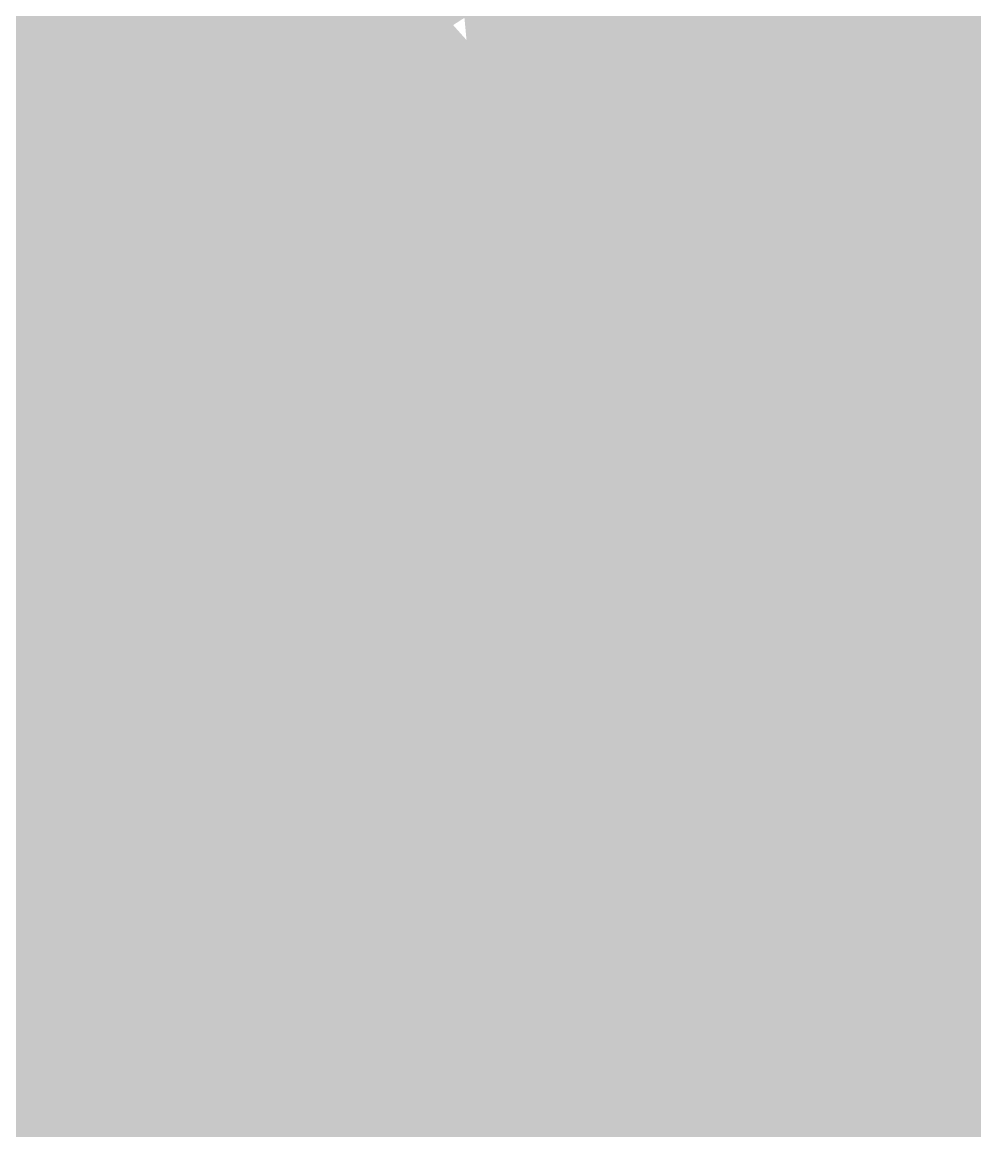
# Model space of a CAD drawing. Header units: millimetres. Extents: x -0.5 to 77.7, y -66.2 to -6.
# Drawn here: x 50.2689 to 50.4779, y -21.0371 to -20.7939 of the extents above; entities that cross this region are included whole.
import ezdxf

# ---------------------------------------------------------------- set-up
doc = ezdxf.new("R2010")
doc.units = ezdxf.units.MM
doc.header["$MEASUREMENT"] = 0
doc.layers.add('Inner1', color=7, linetype='Continuous', true_color=0x999966)
doc.layers.add('Top-Silkscreen-Layer', color=7, linetype='Continuous', true_color=0xffcc00)

msp = doc.modelspace()

# ---------------------------------------------------------------- hatches: boundary and pattern name
at = {"layer": 'Inner1'}
msp.add_hatch(color=256, dxfattribs=at).paths.add_polyline_path([(77.23901, -6.45415), (77.23901, -65.68199), (-0.02286, -65.68199), (-0.02286, -6.45415)])
at = {"layer": 'Top-Silkscreen-Layer'}
for points in [[(50.30185, -20.83364), (50.2881, -20.84219), (50.2881, -20.8608), (50.29589, -20.89216), (50.30367, -20.9049), (50.32325, -20.9049), (50.34284, -20.9049), (50.35058, -20.88775)], [(50.40908, -20.83939), (50.40525, -20.88491), (50.41616, -20.90061), (50.43242, -20.89097), (50.44867, -20.88133), (50.44714, -20.86052), (50.4456, -20.83972), (50.43221, -20.83564)], [(50.29898, -20.94411), (50.33406, -21.02221), (50.32772, -20.93057), (50.31485, -20.9271)], [(50.40183, -20.95221), (50.39049, -20.97444), (50.38733, -20.9895), (50.40295, -21.00226), (50.41857, -21.01502), (50.43317, -21.00808), (50.45027, -20.96654)]]:
    msp.add_hatch(color=256, dxfattribs=at).paths.add_polyline_path(points)

# ---------------------------------------------------------------- linework, layer by layer
at = {"layer": 'Top-Silkscreen-Layer', "const_width": 0.254}
for points in [[(50.20785, -20.50403), (50.23359, -20.54157), (50.23841, -20.50385)], [(50.29898, -20.94411), (50.33406, -21.02221), (50.32772, -20.93057), (50.31485, -20.9271)], [(50.20932, -20.61388), (50.207, -20.65432), (50.21604, -20.6637), (50.23082, -20.6592), (50.2456, -20.6547), (50.24712, -20.64003)], [(50.31424, -20.60528), (50.30003, -20.6252), (50.29216, -20.64264), (50.30522, -20.65762), (50.31828, -20.6726), (50.33194, -20.66381), (50.3456, -20.65501), (50.3456, -20.63271), (50.3456, -20.61041), (50.3331, -20.60661)], [(50.50905, -20.72472), (50.50574, -20.76742), (50.51726, -20.77983), (50.53143, -20.77207), (50.52826, -20.71979)], [(50.40853, -20.72941), (50.40399, -20.75403), (50.4056, -20.77015), (50.4181, -20.77182), (50.44061, -20.7651), (50.4506, -20.7567), (50.44007, -20.74048)], [(50.20485, -20.73147), (50.20582, -20.77452), (50.21854, -20.79025), (50.23296, -20.7817), (50.23023, -20.71992), (50.21661, -20.71693)], [(50.29846, -20.73078), (50.30264, -20.77537), (50.31718, -20.79135), (50.33127, -20.7836), (50.34911, -20.73024), (50.34331, -20.71566), (50.32607, -20.71566), (50.30883, -20.71566)], [(50.30185, -20.83364), (50.2881, -20.84219), (50.2881, -20.8608), (50.29589, -20.89216), (50.30367, -20.9049), (50.32325, -20.9049), (50.34284, -20.9049), (50.35058, -20.88775)], [(50.4981, -20.84182), (50.50268, -20.8901), (50.51726, -20.90612), (50.53268, -20.89567), (50.5485, -20.85336)], [(50.19846, -20.84546), (50.20154, -20.88882), (50.2531, -20.86176), (50.22496, -20.83035), (50.20883, -20.83035)], [(50.40908, -20.83939), (50.40525, -20.88491), (50.41616, -20.90061), (50.43242, -20.89097), (50.44867, -20.88133), (50.44714, -20.86052), (50.4456, -20.83972), (50.43221, -20.83564)], [(50.18515, -21.23462), (50.19195, -21.24905), (50.2022, -21.25394), (50.20881, -21.25874), (50.19272, -21.27719), (50.17663, -21.29565), (50.17244, -21.28807), (50.17814, -21.22029)], [(50.49935, -20.94794), (50.4881, -20.95716), (50.4881, -20.97945), (50.4881, -21.00173), (50.49921, -21.01066), (50.5531, -20.976)], [(50.40183, -20.95221), (50.39049, -20.97444), (50.38733, -20.9895), (50.40295, -21.00226), (50.41857, -21.01502), (50.43317, -21.00808), (50.45027, -20.96654)], [(50.2031, -20.94669), (50.1906, -20.95391), (50.18902, -20.97584), (50.22353, -21.01959), (50.24242, -21.01959), (50.25327, -21.00211), (50.26412, -20.98464), (50.25783, -20.96723)], [(50.6091, -21.18703), (50.63185, -21.22553), (50.63532, -21.1929)], [(50.49848, -21.05737), (50.4831, -21.07221), (50.4831, -21.09114), (50.49246, -21.12332), (50.50181, -21.13657), (50.52063, -21.13657), (50.53945, -21.13657), (50.55109, -21.11982)], [(50.39921, -21.06292), (50.3881, -21.07184), (50.3881, -21.09414), (50.3881, -21.11642), (50.39921, -21.12535), (50.42696, -21.13428), (50.44359, -21.13428), (50.45021, -21.11621)], [(50.19799, -21.05985), (50.18181, -21.07717), (50.18456, -21.10068), (50.21892, -21.13829), (50.2406, -21.141), (50.25748, -21.12085), (50.27437, -21.10069), (50.2712, -21.08738)]]:
    msp.add_lwpolyline(points, close=True, dxfattribs=at)
for points in [[(50.10939, -20.77926), (50.1531, -20.74746), (50.09582, -20.7302)], [(50.10355, -20.89692), (50.15032, -20.89216), (50.10372, -20.83286)], [(50.13523, -21.02164), (50.15814, -20.99928), (50.16765, -20.98204), (50.16155, -20.96801), (50.14215, -20.94542), (50.12883, -20.93685)], [(50.1945, -21.17167), (50.17689, -21.19186), (50.16249, -21.17459), (50.16003, -21.1212), (50.10531, -21.05094), (50.07049, -21.02), (50.1048, -21.01743)], [(50.35724, -21.24415), (50.33992, -21.15148), (50.3331, -21.14574), (50.34026, -21.14001), (50.3554, -21.05823), (50.3427, -21.04252), (50.32051, -21.04252), (50.29833, -21.04252), (50.29112, -21.05543), (50.28255, -21.1073), (50.29537, -21.13167), (50.30765, -21.14574), (50.29537, -21.15982), (50.2831, -21.17989), (50.2526, -21.16878)], [(50.55516, -21.17486), (50.54222, -21.15721), (50.52093, -21.15721), (50.48048, -21.1929), (50.47708, -21.20853), (50.45884, -21.18617), (50.42764, -21.16012), (50.41468, -21.15642), (50.3989, -21.17167)]]:
    msp.add_lwpolyline(points, dxfattribs=at)

doc.saveas('drawing.dxf')
